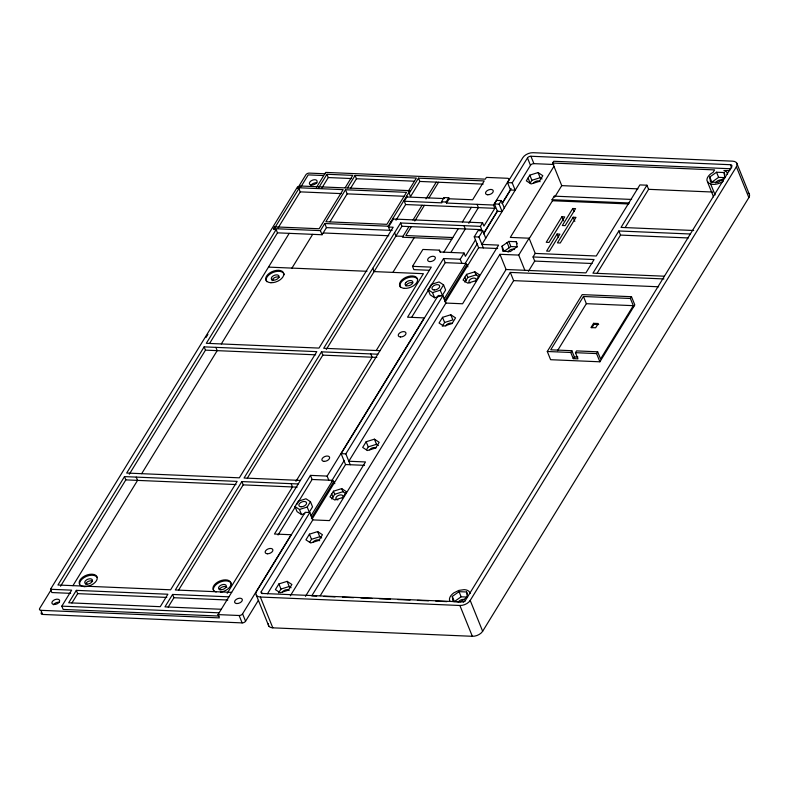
<?xml version="1.0" encoding="UTF-8"?>
<svg xmlns="http://www.w3.org/2000/svg" width="789" height="789" viewBox="0 0 789 789"><rect width="100%" height="100%" fill="white"/><g stroke="black" fill="none" stroke-linecap="round" stroke-linejoin="round"><path stroke-width="1.18" d="M70.625 593.348L51.847 592.549L50.516 589.265L297.631 186.707L299.978 186.806L299.642 185.977L409.974 190.662L410.31 191.48M51.285 589.541L39.677 608.447A2.722 1.578 -22 0 0 40.939 610.321L42.596 614.434L242.124 622.896A2.722 1.578 -22 0 0 245.566 621.219L258.338 600.399M205.978 337.534L207.911 334.388M297.502 188.433L305.885 174.783A2.722 1.578 -22 0 1 309.318 173.107L325.315 173.787M209.568 343.462L277.472 232.844L276.14 229.56L273.793 229.461L273.458 228.632L274.552 226.857L319.151 228.751L343.156 189.646L298.558 187.762L300.214 191.865L278.103 227.883M298.558 187.762L299.642 185.977M298.883 188.581L274.888 227.676L274.552 226.857M300.816 186.973L308.233 174.882L323.49 175.533M124.494 476.605L57.942 585.014L170.621 589.797L237.164 481.379L124.494 476.605L125.816 479.89L60.546 586.217M204.134 346.864L126.674 473.045L239.353 477.828L316.813 351.638L204.134 346.864L205.465 350.148L129.288 474.248M276.14 229.56L206.314 343.304L318.993 348.087L393.178 227.222L388.484 227.025L393.395 219.026L393.06 218.208M316.409 187.496L325.679 172.397L485.304 179.162L486.399 177.387L507.524 178.284A2.722 1.578 -22 0 1 508.777 180.158L493.51 205.041L494.831 208.326L483.923 226.098L482.592 222.814L393.395 219.026M72.923 585.675L137.562 480.383L136.231 477.098M141.655 473.706L217.202 350.641L215.87 347.357M221.295 343.974L289.208 233.347M219.204 616.061L63.159 609.443L61.828 606.149L71.641 590.162L50.516 589.265M318.756 187.595L326.942 174.27L352.762 175.365L345.207 187.664M321.971 187.812L328.263 177.555L326.942 174.27M76.346 590.359L68.702 602.796L160.256 606.682L167.889 594.235L76.346 590.359L77.667 593.644L71.937 602.974M291.95 268.102L312.681 234.333M277.472 232.844L322.07 234.737L320.413 230.625L324.772 223.514L388.149 226.206L409.974 190.662M345.503 189.745L325.867 221.739L386.896 224.332L406.532 192.338L345.503 189.745L347.16 193.857L330.058 221.719M347.554 187.772L355.109 175.464L416.375 178.058L408.189 191.392M322.07 234.737L326.429 227.626L324.772 223.514M350.77 187.979L356.431 178.748L355.109 175.464M406.591 196.165L406.927 196.994L404.303 201.254L441.86 202.852L441.445 201.826L444.069 197.556L448.763 197.753L449.178 198.779L446.554 203.049L493.51 205.041M418.486 178.156L409.215 193.256L410.546 196.55L419.817 181.44L418.486 178.156L484.219 180.937L472.65 199.775L449.178 198.779M396.009 220.23L405.635 204.548L403.968 200.436M228.918 596.829L172.584 594.442L164.95 606.879L221.285 609.266M298.203 483.973L241.858 481.576L175.316 589.994L231.65 592.381M377.842 354.222L321.508 351.835L244.048 478.026L300.382 480.412M482.592 222.814L480.412 226.364L400.605 222.981L323.687 348.284L380.022 350.671M168.185 607.057L173.915 597.727L172.584 594.442M178.561 590.152L243.19 484.87L241.858 481.576M247.292 478.183L322.829 355.119L321.508 351.835M326.291 349.488L401.926 226.265L400.605 222.981M408.968 226.571L402.429 237.233L451.722 239.323M412.972 220.052L422.066 205.239M425.971 198.877L436.248 182.131M411.316 226.67L405.862 235.556L452.817 237.548M414.787 221.019L424.413 205.337M428.96 197.931L438.595 182.239M392.892 272.383L414.166 237.726M446.554 203.049L446.14 202.023L448.763 197.753M429.108 270.272L413.85 269.631L412.519 266.337L422.884 249.452L439.315 250.152L440.578 252.026L464.05 253.022L465.382 256.317L475.451 239.905M227.212 593.289L292.482 486.961L291.161 483.667M295.944 481.32L372.132 357.21L370.8 353.926M376.225 350.543L423.407 273.684L374.114 271.594L372.783 268.299M40.939 610.321L219.342 617.886L218.011 614.601L431.297 267.136L412.519 266.337M443.615 252.529L458.271 228.662M462.374 221.965L471.358 207.329M464.05 253.022L460.234 259.246L443.566 258.536L407.558 317.188L424.226 317.898L327.129 476.083L310.462 475.373L274.464 534.025L291.131 534.725L242.578 613.822A2.722 1.578 -22 0 1 239.136 615.499L218.011 614.601M450.835 252.539L465.313 228.958L463.981 225.674M468.774 223.307L478.4 207.625L477.079 204.341M304.84 513.56L301.526 514.586L297.068 511.666L294.987 506.528L298.262 501.202L306.004 498.786L310.462 501.715L312.543 506.854L309.268 512.179L307.187 507.051L310.462 501.715M428.092 289.701L431.366 284.365L439.098 281.959L443.566 284.888L445.637 290.017L442.363 295.352L434.631 297.759L430.173 294.839L428.092 289.701L432.559 292.62L434.631 297.759M278.053 534.991L295.411 506.716M296.694 504.615L312.119 479.475L310.462 475.373M411.789 317.109L445.223 262.648L443.566 258.536M432.559 292.62L440.292 290.214L443.566 284.888M312.109 519.004L345.543 464.543L341.144 453.655L438.24 295.471L442.935 295.668L445.923 303.065L348.827 461.249L365.494 461.95L329.486 520.602L312.819 519.902L267.471 593.782M445.213 302.167L478.637 247.707L474.238 236.818L478.065 230.605L482.76 230.802L485.748 238.199M483.568 233.899L497.415 211.334L494.427 203.937L496.606 200.386L501.301 200.584L504.289 207.98M502.159 203.601L510.503 190.011L507.514 182.614L522.791 157.731A8.156 4.724 -22 0 1 533.108 152.701L732.636 161.163A8.156 4.724 -22 0 1 736.403 166.785L748.86 197.605L482.651 631.269A8.156 4.724 -22 0 1 472.335 636.299L272.807 627.837A8.156 4.724 -22 0 1 268.438 623.596M262.135 593.703L261.287 591.592L309.83 512.505L305.136 512.308L256.593 591.395A8.156 4.724 -22 0 0 260.36 597.026L272.807 627.837M350.237 464.741L345.838 453.853L442.935 295.668M483.341 247.914L478.933 237.016L482.76 230.802M497.415 211.334L502.11 211.541L499.121 204.144L501.301 200.584M510.503 190.011L515.197 190.208L512.209 182.811L527.486 157.928A2.722 1.578 -22 0 1 530.928 156.252L730.456 164.714A2.722 1.578 -22 0 1 731.709 166.587L465.51 600.251A2.722 1.578 -22 0 1 462.068 601.928L262.54 593.466A2.722 1.578 -22 0 1 261.287 591.592M331.4 481.379L344.26 460.431M465.135 263.516L477.276 243.752M483.657 233.337L497.711 210.446M502.189 203.167L511.134 188.591M310.925 515.967L332.78 480.353L334.812 483.677M444.02 299.13L465.885 263.526L467.916 266.84M311.399 518.067L333.895 481.408M444.503 301.24L466.999 264.581M553.868 164.497L533.916 163.648A2.722 1.578 -22 0 0 530.474 165.325L481.921 244.412L498.589 245.123L462.591 303.775L445.923 303.065M333.461 491.202L329.97 496.883L334.733 500.009L342.978 497.435L346.47 491.754L341.716 488.628L333.461 491.202L334.704 494.279L331.794 499.023M466.565 274.365L463.074 280.056L467.828 283.172L476.083 280.608L479.574 274.917L474.81 271.801L466.565 274.365L467.808 277.452L464.899 282.186M278.882 583.929L275.391 589.61L280.154 592.736L288.409 590.162L291.9 584.481L287.137 581.355L278.882 583.929L280.963 589.058L278.635 592.855M309.436 534.163L305.945 539.844L310.698 542.97L318.953 540.396L322.445 534.715L317.681 531.589L309.436 534.163L311.507 539.301L309.761 542.142M366.165 441.741L362.674 447.432L367.437 450.549L375.682 447.984L379.174 442.294L374.42 439.177L366.165 441.741L368.236 446.88L366.5 449.72M442.54 317.326L439.049 323.017L443.803 326.133L452.058 323.569L455.549 317.878L450.785 314.762L442.54 317.326L444.611 322.464L442.284 326.261M529.813 175.148L526.322 180.829L531.086 183.955L539.331 181.381L542.822 175.7L538.068 172.574L529.813 175.148L531.894 180.287L530.149 183.127L528.068 177.989M631.604 199.439L554.243 196.155L554.657 197.191L561.748 185.632L552.625 163.037L553.71 161.262L730.88 168.767M290.322 595.794L499.94 254.295L518.728 255.094L529.084 238.209L510.305 237.41L553.947 166.321M305.461 596.336L506.084 269.503L499.94 254.295M528.926 239.097L552.478 200.741L552.063 199.716L554.243 196.155M663.914 278.931L510.315 272.412L311.754 595.882L316.675 596.089M320.235 595.705L513.639 280.637L510.315 272.412M528.413 271.327L534.705 261.08L533.048 256.967L535.228 253.417L529.084 238.209M561.906 216.768L546.244 242.292L549.045 242.43L564.727 216.886L561.906 216.768L563.563 220.881M557.093 234.017L546.619 251.08L549.42 251.227L559.914 234.146L557.093 234.017L558.346 237.104M572.765 208.503L562.32 225.516L565.131 225.634L575.576 208.621L572.765 208.503L574.007 211.59M573.169 217.251L557.448 242.864L560.249 243.012L575.99 217.369L573.169 217.251L574.836 221.354M690.276 233.998L618.852 230.97L592.943 273.181L664.368 276.209M535.228 253.417L596.267 256.001L639.899 184.912L646.941 185.208L621.032 227.419L693.689 230.496M547.29 351.49L582.193 294.613L631.496 296.703L634.81 304.919L599.896 361.796L550.604 359.705L547.29 351.49L570.763 352.486L571.847 350.701L550.722 349.803L583.456 296.486L630.401 298.479L631.496 296.703M597.125 273.172L620.509 235.083L618.852 230.97M625.223 227.41L648.607 189.321L646.941 185.208M557.478 350.73L586.355 303.676L583.456 296.486M570.763 352.486L573.248 358.64L577.942 358.847L575.457 352.683L576.542 350.898L597.668 351.795L600.577 358.985L633.311 305.668L586.355 303.676M593.575 323.312L590.951 327.583L595.646 327.78L598.269 323.51L593.575 323.312L593.989 324.338L591.898 327.751M573.248 358.64L574.343 356.865L577.864 357.013M599.896 361.796L596.583 353.58L597.668 351.795M260.36 597.026L459.888 605.488A8.156 4.724 -22 0 0 470.205 600.449L736.403 166.785M516.331 241.73L517.061 246.819L510.286 251.583L502.771 251.267L502.041 246.178L508.816 241.414L516.331 241.73L517.16 243.791M517.328 246.829L510.887 246.553L504.112 251.316L502.041 246.178M724.046 172.544L724.785 177.633L718 182.397L710.494 182.081L709.755 176.992L716.54 172.229L724.046 172.544L724.884 174.596M725.052 177.633L718.611 177.367L711.836 182.131L709.755 176.992M466.575 591.987L467.305 597.076L460.529 601.839L453.014 601.524L452.284 596.435L459.06 591.671L466.575 591.987L467.404 594.038M467.581 597.076L461.141 596.809L454.356 601.573L452.284 596.435M531.894 180.287L540.14 177.712L542.043 178.965M467.808 277.452L476.053 274.878L478.913 276.752M444.611 322.464L452.866 319.9L450.785 314.762M368.236 446.88L376.491 444.306L378.395 445.558M334.704 494.279L342.959 491.715L345.809 493.589M294.987 506.528L299.455 509.457L307.187 507.051M311.507 539.301L319.762 536.727L321.665 537.98M280.963 589.058L289.208 586.493L291.121 587.746M552.625 163.037L714.587 169.901L713.069 172.387L711.323 173.412A10.878 6.302 -22 0 0 706.954 180.523L708.798 183.265L712.911 184.419A10.878 6.302 -22 0 0 723.217 181.214M729.864 170.552L723.917 170.542A10.878 6.302 -22 0 1 727.586 174.103M507.514 182.614L512.209 182.811M561.748 185.632L637.877 188.867M648.607 189.321L712.645 192.033M328.263 177.555L351.628 178.551M356.431 178.748L414.028 181.194M419.817 181.44L483.134 184.123M552.063 199.716L629.415 202.99M552.478 200.741L628.606 203.966M300.214 191.865L341.203 193.601M347.16 193.857L404.53 196.293M406.927 196.994L443.27 198.532M494.427 203.937L499.121 204.144M441.445 201.826L446.14 202.023M405.635 204.548L494.831 208.326M620.509 235.083L688.245 237.953M401.926 226.265L481.744 229.658L480.412 226.364M326.429 227.626L392.163 230.418M474.238 236.818L478.933 237.016M273.458 228.632L320.413 230.625M323.165 232.962L388.799 235.743M402.972 236.345L395.93 236.049L394.599 232.755M478.637 247.707L497.622 248.515M533.048 256.967L594.078 259.551L585.902 272.886L506.084 269.503M534.705 261.08L592.075 263.506M445.223 262.648L465.885 263.526M268.477 267.106L366.954 271.288M513.639 280.637L658.628 286.782M593.989 324.338L598.683 324.545M575.457 352.683L596.583 353.58M205.465 350.148L315.679 354.823M322.829 355.119L376.826 357.417M341.144 453.655L345.838 453.853M345.543 464.543L364.518 465.342M312.119 479.475L332.78 480.353M125.816 479.89L236.029 484.564M243.19 484.87L297.177 487.158M324.042 596.405L335.108 596.879M342.475 597.184L353.531 597.658M360.908 597.973L371.964 598.437M379.341 598.752L390.397 599.216M397.764 599.532L410.053 600.054M417.43 600.37L428.486 600.833M435.863 601.149L446.919 601.612M77.667 593.644L166.775 597.421M173.915 597.727L227.804 600.015M61.828 606.149L219.105 612.826M736.66 162.928L749.106 193.749M730.456 164.714L731.699 167.791M716.54 172.229L718.611 177.367M710.702 184.084L715.1 194.962M707.388 181.638L713.542 196.865M630.401 298.479L633.725 306.694M538.068 172.574L540.14 177.712M530.928 156.252L533.916 163.648M527.486 157.928L530.474 165.325M571.847 350.701L574.757 357.89M518.728 255.094L524.863 270.302M508.816 241.414L510.887 246.553M507.12 242.608L509.201 247.746M474.81 271.801L476.053 274.878M444.069 197.556L444.483 198.581M460.234 259.246L461.89 263.358M464.82 277.215L466.062 280.292M439.315 250.152L440.203 252.342M440.292 290.214L442.363 295.352M390.88 221.758L391.216 222.587M388.149 226.206L389.815 230.319M470.205 600.449L482.651 631.269M459.06 591.671L461.141 596.809M459.888 605.488L472.335 636.299M374.42 439.177L376.491 444.306M341.716 488.628L342.959 491.715M327.129 476.083L328.786 480.185M331.715 494.042L332.958 497.129M317.681 531.589L319.762 536.727M309.83 512.505L312.819 519.902M299.455 509.457L301.526 514.586M287.137 581.355L289.208 586.493M256.336 595.251L268.793 626.071M242.578 613.822L245.566 621.219M239.136 615.499L242.124 622.896M449.908 601.09L449.483 599.965A10.878 6.302 -22 0 1 453.843 592.855L458.882 590.399L464.159 589.649A10.878 6.302 -22 0 1 470.106 593.545M748.169 192.841A8.156 4.724 -22 0 1 748.86 197.605M470.244 282.935A3.807 2.209 -22 0 1 469.79 279.789A3.807 2.209 -22 0 1 474.889 278.201A3.807 2.209 -22 0 1 475.343 281.348M337.939 499.891A3.807 2.209 -22 0 1 336.321 497.04A3.807 2.209 -22 0 1 341.538 494.979A3.807 2.209 -22 0 1 342.248 498.184M533.364 183.265A3.807 2.209 -22 0 1 536.806 181.046A3.807 2.209 -22 0 1 540.051 181.736M508.057 252.145A3.807 2.209 -22 0 1 510.838 249.58A3.807 2.209 -22 0 1 514.586 249.551M445.805 326.094A3.807 2.209 -22 0 1 448.586 323.529A3.807 2.209 -22 0 1 452.334 323.5M369.716 449.858A3.807 2.209 -22 0 1 375.968 447.915M312.986 542.28A3.807 2.209 -22 0 1 316.419 540.061A3.807 2.209 -22 0 1 319.673 540.751M282.432 592.046A3.807 2.209 -22 0 1 285.874 589.827A3.807 2.209 -22 0 1 289.129 590.517M464.987 601.159A10.878 6.302 -22 0 1 463.35 602.066M715.771 182.959A3.807 2.209 -22 0 1 718.552 180.385A3.807 2.209 -22 0 1 722.31 180.365M458.301 602.401A3.807 2.209 -22 0 1 464.198 599.522M310.984 185.326A4.073 2.357 -22 0 1 316.991 182.94M53.504 604.769A4.073 2.357 -22 0 1 59.52 602.382M85.616 584.038A4.073 2.357 -22 0 1 88.595 581.286A4.073 2.357 -22 0 1 92.619 581.266M272.136 280.785A4.073 2.357 -22 0 1 274.671 277.59A4.073 2.357 -22 0 1 279.178 277.343M42.596 614.434A2.722 1.578 -22 0 1 41.344 612.55M405.94 286.022A4.073 2.357 -22 0 1 406.157 285.332L406.631 284.642A4.073 2.357 -22 0 1 412.785 282.896M219.421 589.718A4.073 2.357 -22 0 1 222.902 586.789A4.073 2.357 -22 0 1 226.897 587.391M79.59 584.255A9.517 5.513 -22 0 1 86.642 576.295A9.517 5.513 -22 0 1 97.126 577.292M266.662 281.673A9.517 5.513 -22 0 1 273.201 272.373A9.517 5.513 -22 0 1 284.198 274.71M400.309 287.088A9.517 5.513 -22 0 1 406.335 278.33A9.517 5.513 -22 0 1 417.647 279.306M216.186 592.006A9.517 5.513 -22 0 1 217.458 582.233A9.517 5.513 -22 0 1 230.921 582.805A9.517 5.513 -22 0 1 220.437 592.184M213.908 591.267A9.517 5.513 -22 0 1 221.61 581.552A9.517 5.513 -22 0 1 231.345 585.842M405.793 282.58L405.329 283.281A4.073 2.357 -22 0 0 409.313 285.579A4.073 2.357 -22 0 0 412.341 281.101A4.073 2.357 -22 0 0 405.793 282.58M434.197 289.957A4.073 2.357 -22 0 0 439.7 286.091A4.073 2.357 -22 0 0 433.595 285.825A4.073 2.357 -22 0 0 434.197 289.957M301.092 506.785A4.073 2.357 -22 0 0 306.596 502.918A4.073 2.357 -22 0 0 300.501 502.662A4.073 2.357 -22 0 0 301.092 506.785M487.77 194.765A4.073 2.357 -22 0 0 493.273 190.899A4.073 2.357 -22 0 0 487.178 190.642A4.073 2.357 -22 0 0 487.77 194.765M429.877 261.603A4.073 2.357 -22 0 0 435.38 257.737A4.073 2.357 -22 0 0 429.285 257.48A4.073 2.357 -22 0 0 429.877 261.603M400.487 336.952A4.073 2.357 -22 0 0 405.99 333.076A4.073 2.357 -22 0 0 399.895 332.82A4.073 2.357 -22 0 0 400.487 336.952M324.121 461.358A4.073 2.357 -22 0 0 329.624 457.492A4.073 2.357 -22 0 0 323.529 457.235A4.073 2.357 -22 0 0 324.121 461.358M267.392 553.779A4.073 2.357 -22 0 0 272.895 549.913A4.073 2.357 -22 0 0 266.79 549.657A4.073 2.357 -22 0 0 267.392 553.779M236.838 603.546A4.073 2.357 -22 0 0 242.341 599.679A4.073 2.357 -22 0 0 236.246 599.413A4.073 2.357 -22 0 0 236.838 603.546M311.616 185.06A4.073 2.357 -22 0 0 317.129 181.184A4.073 2.357 -22 0 0 311.024 180.928A4.073 2.357 -22 0 0 311.616 185.06M54.145 604.502A4.073 2.357 -22 0 0 59.648 600.626A4.073 2.357 -22 0 0 53.553 600.37A4.073 2.357 -22 0 0 54.145 604.502M273.536 280.184A4.073 2.357 -22 0 0 279.04 276.318A4.073 2.357 -22 0 0 272.945 276.061A4.073 2.357 -22 0 0 273.536 280.184M86.977 584.107A4.073 2.357 -22 0 0 92.481 580.24A4.073 2.357 -22 0 0 86.386 579.984A4.073 2.357 -22 0 0 86.977 584.107M220.782 589.778A4.073 2.357 -22 0 0 226.285 585.911A4.073 2.357 -22 0 0 220.18 585.655A4.073 2.357 -22 0 0 220.782 589.778M84.384 586.631A9.517 5.513 -22 0 0 97.225 577.607A9.517 5.513 -22 0 0 82.993 577.006A9.517 5.513 -22 0 0 84.384 586.631M270.943 282.718A9.517 5.513 -22 0 0 283.784 273.684A9.517 5.513 -22 0 0 269.552 273.083A9.517 5.513 -22 0 0 270.943 282.718M404.303 288.36A9.517 5.513 -22 0 0 417.618 279.671A9.517 5.513 -22 0 0 403.771 278.478A9.517 5.513 -22 0 0 404.303 288.36"/></g></svg>
